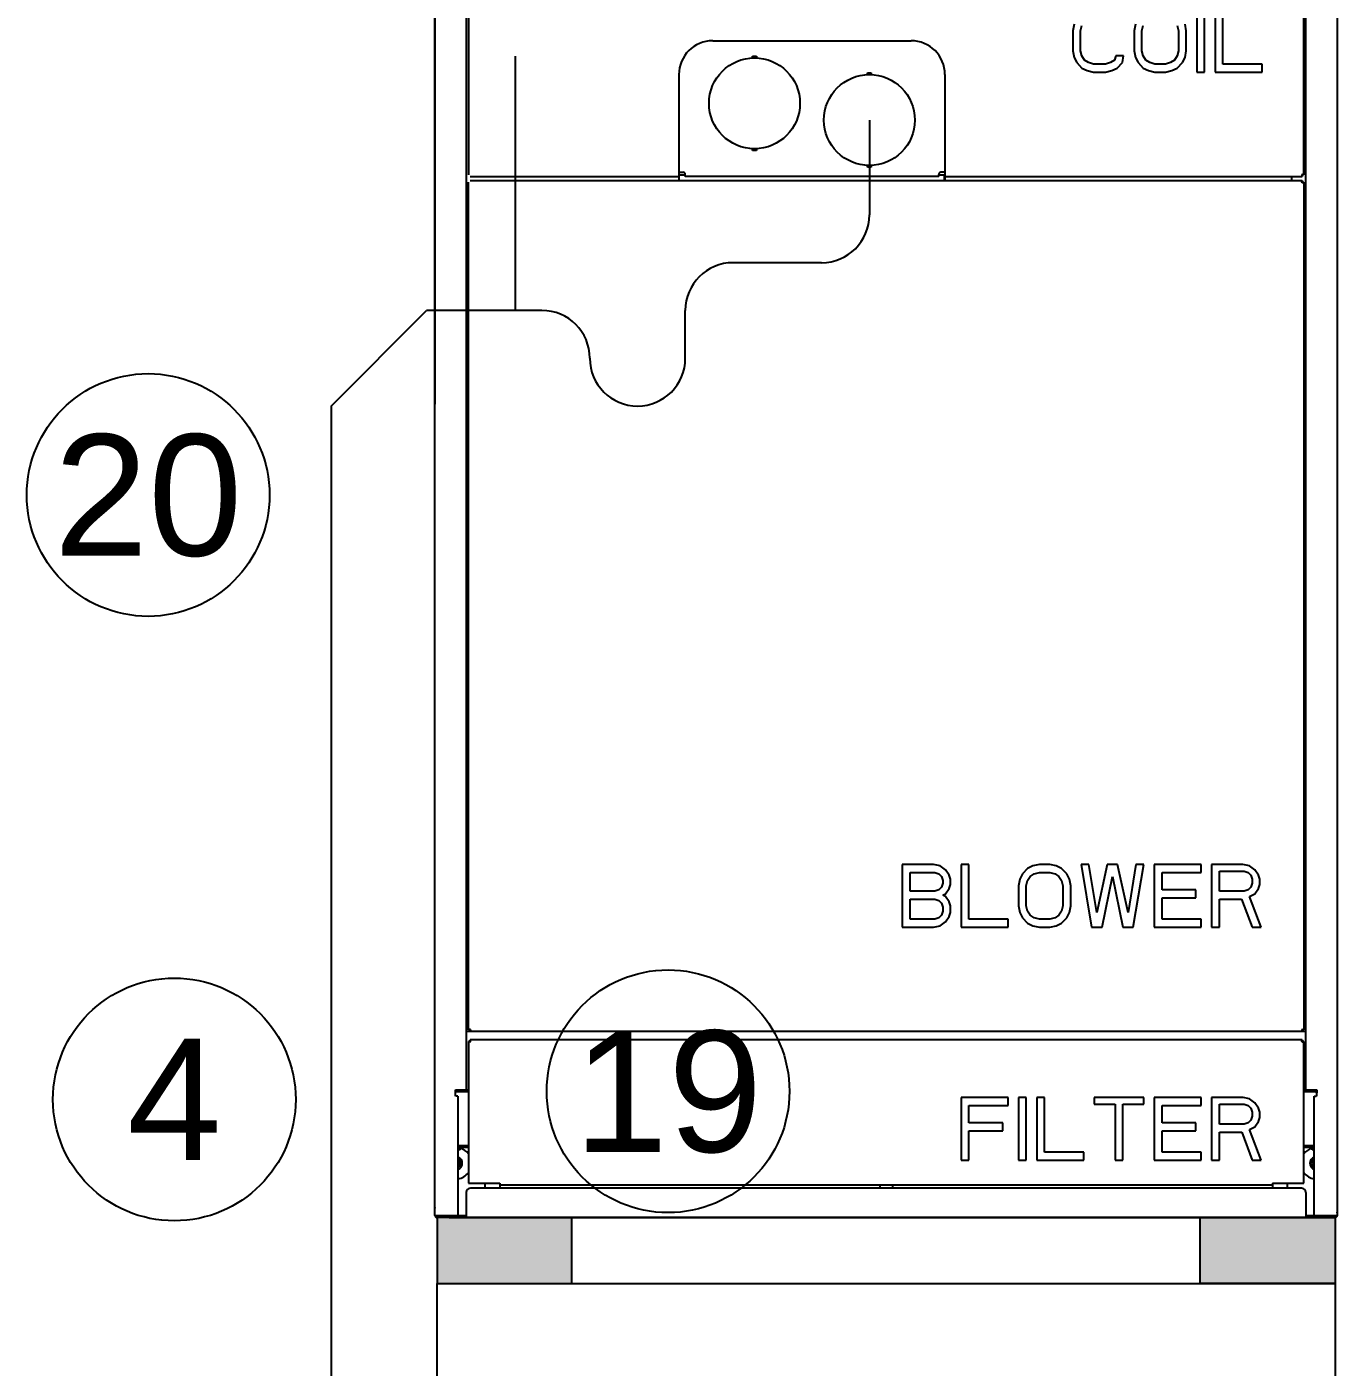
# Model space of a CAD drawing. Header units: millimetres. Extents: x -212361 to 39086, y -42 to 136893.
# Drawn here: x -153429 to -152036, y 83203 to 84628 of the extents above; entities that cross this region are included whole.
import ezdxf
from ezdxf.enums import TextEntityAlignment as Align
from ezdxf.lldxf.tags import DXFTag

# ---------------------------------------------------------------- set-up
doc = ezdxf.new("R2010")
doc.units = ezdxf.units.MM
doc.header["$LTSCALE"] = 25
for name, color, linetype in [('schedules_symbols_notes$0$M-ANNO', 11, 'Continuous'), ('schedules_symbols_notes$0$M-CONTROL CYAN', 4, 'Continuous'), ('schedules_symbols_notes$0$M-DETAIL CLR11', 11, 'Continuous'), ('schedules_symbols_notes$0$M-DETAIL CLR12', 12, 'Continuous'), ('schedules_symbols_notes$0$M-EQUIPMENT', 3, 'Continuous'), ('schedules_symbols_notes$0$P-COND-DRAIN', 3, 'schedules_symbols_notes$0$CONDENSATE_DRAIN')]:
    doc.layers.add(name, color=color, linetype=linetype)
doc.styles.add('schedules_symbols_notes$0$RDZENG_0.25', font='micross.ttf', dxfattribs={"height": 4})
doc.styles.add('schedules_symbols_notes$0$Standard', font='arial.ttf')
tags = doc.linetypes.add('schedules_symbols_notes$0$CONDENSATE_DRAIN', pattern='A,2,-0.2,["CD",schedules_symbols_notes$0$Standard,S=0.08,R=0,X=-0.08,Y=-0.04],-0.2', length=2.4).pattern_tags.tags
tags[6] = DXFTag(74, 10)

# ---------------------------------------------------------------- blocks, each defined once
blk = doc.blocks.new('schedules_symbols_notes$0$A$C329E3B9B')
at = {"color": 12, "linetype": 'Continuous'}
for p, q in [((-18.884, 0.087), (-18.884, 109.605)), ((18.884, 109.605), (18.884, 0.087)), ((-17.573, 109.372), (-17.573, 5.342)), ((17.573, 5.342), (17.573, 109.372)), ((-17.486, 59.302), (-17.486, 43.653)), ((-18.884, 58.091), (-18.884, 34.049)), ((17.486, 43.653), (17.486, 56.286)), ((13.005, 50.577), (13.005, 47.954)), ((13.333, 47.954), (13.333, 50.577)), ((13.77, 50.577), (13.77, 47.954)), ((14.098, 48.289), (14.098, 50.577)), ((7.869, 49.963), (7.814, 49.684)), ((10.437, 49.963), (10.382, 49.684)), ((12.568, 49.684), (12.514, 49.963)), ((7.814, 49.684), (7.814, 48.847)), ((8.142, 49.684), (8.197, 49.907)), ((8.142, 48.847), (8.142, 49.684)), ((10.382, 49.684), (10.382, 48.847)), ((10.71, 49.684), (10.765, 49.907)), ((10.71, 48.847), (10.71, 49.684)), ((12.186, 49.907), (12.24, 49.684)), ((12.24, 49.684), (12.24, 48.847)), ((12.568, 48.847), (12.568, 49.684)), ((-7.256, 49.265), (1.049, 49.265)), ((7.814, 48.847), (7.869, 48.568)), ((8.197, 48.624), (8.142, 48.847)), ((10.382, 48.847), (10.437, 48.568)), ((10.765, 48.624), (10.71, 48.847)), ((12.24, 48.847), (12.186, 48.624)), ((12.514, 48.568), (12.568, 48.847)), ((-5.587, 48.613), (-5.429, 48.613)), ((-5.587, 48.543), (-5.587, 48.613)), ((-5.429, 48.613), (-5.429, 48.543)), ((7.869, 48.568), (7.978, 48.345)), ((7.978, 48.345), (8.197, 48.121)), ((8.306, 48.456), (8.197, 48.624)), ((8.47, 48.345), (8.306, 48.456)), ((8.689, 48.289), (8.47, 48.345)), ((9.18, 48.289), (8.689, 48.289)), ((9.399, 48.345), (9.18, 48.289)), ((9.563, 48.456), (9.399, 48.345)), ((9.617, 48.624), (9.563, 48.456)), ((9.945, 48.624), (9.617, 48.624)), ((9.672, 48.121), (9.891, 48.345)), ((9.891, 48.345), (9.945, 48.624)), ((10.437, 48.568), (10.546, 48.345)), ((10.546, 48.345), (10.765, 48.121)), ((10.874, 48.456), (10.765, 48.624)), ((11.038, 48.345), (10.874, 48.456)), ((11.257, 48.289), (11.038, 48.345)), ((11.694, 48.289), (11.257, 48.289)), ((11.912, 48.345), (11.694, 48.289)), ((12.076, 48.456), (11.912, 48.345)), ((12.186, 48.624), (12.076, 48.456)), ((12.186, 48.121), (12.404, 48.345)), ((12.404, 48.345), (12.514, 48.568)), ((15.737, 48.289), (14.098, 48.289)), ((15.737, 47.954), (15.737, 48.289)), ((-8.673, 47.849), (-8.673, 43.408)), ((-0.778, 47.913), (-0.621, 47.913)), ((-0.778, 47.843), (-0.778, 47.913)), ((-0.621, 47.913), (-0.621, 47.843)), ((2.465, 47.849), (2.465, 43.408)), ((8.197, 48.121), (8.415, 48.01)), ((8.415, 48.01), (8.689, 47.954)), ((8.689, 47.954), (9.18, 47.954)), ((9.18, 47.954), (9.454, 48.01)), ((9.454, 48.01), (9.672, 48.121)), ((10.765, 48.121), (10.984, 48.01)), ((10.984, 48.01), (11.257, 47.954)), ((11.257, 47.954), (11.694, 47.954)), ((11.694, 47.954), (11.967, 48.01)), ((11.967, 48.01), (12.186, 48.121)), ((13.005, 47.954), (13.333, 47.954)), ((13.77, 47.954), (15.737, 47.954)), ((-5.587, 44.673), (-5.587, 44.743)), ((-5.429, 44.673), (-5.587, 44.673)), ((-5.429, 44.743), (-5.429, 44.673)), ((-0.778, 43.973), (-0.778, 44.043)), ((-0.621, 43.973), (-0.778, 43.973)), ((-0.621, 44.043), (-0.621, 43.973)), ((-17.486, 7.86), (-17.486, 43.338)), ((-17.416, 43.583), (-8.673, 43.583)), ((-17.416, 43.408), (17.416, 43.408)), ((-8.673, 43.758), (-8.498, 43.758)), ((-8.673, 43.653), (-8.411, 43.653)), ((-8.411, 43.583), (-8.411, 43.67)), ((2.203, 43.583), (-8.411, 43.583)), ((2.203, 43.583), (2.203, 43.67)), ((2.203, 43.653), (2.465, 43.653)), ((2.465, 43.758), (2.291, 43.758)), ((2.448, 43.408), (2.448, 43.653)), ((2.465, 43.583), (17.416, 43.583)), ((16.978, 43.583), (16.978, 43.408)), ((17.398, 43.338), (17.486, 43.338)), ((17.486, 43.653), (17.416, 43.653)), ((17.416, 43.583), (17.416, 43.653)), ((17.416, 43.408), (17.416, 43.32)), ((17.486, 43.338), (17.486, 7.86)), ((1.99, 14.784), (0.678, 14.784)), ((0.678, 14.784), (0.678, 12.161)), ((2.263, 14.728), (1.99, 14.784)), ((2.482, 14.561), (2.263, 14.728)), ((3.465, 14.784), (3.137, 14.784)), ((3.137, 14.784), (3.137, 12.161)), ((3.465, 12.496), (3.465, 14.784)), ((5.924, 14.617), (5.706, 14.393)), ((6.143, 14.728), (5.924, 14.617)), ((6.416, 14.784), (6.143, 14.728)), ((6.853, 14.784), (6.416, 14.784)), ((7.126, 14.728), (6.853, 14.784)), ((7.345, 14.617), (7.126, 14.728)), ((7.563, 14.393), (7.345, 14.617)), ((8.492, 14.784), (8.164, 14.784)), ((8.164, 14.784), (8.602, 12.161)), ((8.82, 12.775), (8.492, 14.784)), ((9.257, 14.784), (8.82, 12.775)), ((9.694, 14.784), (9.257, 14.784)), ((10.132, 12.775), (9.694, 14.784)), ((10.459, 14.784), (10.132, 12.775)), ((10.35, 12.161), (10.787, 14.784)), ((10.787, 14.784), (10.459, 14.784)), ((13.192, 14.784), (11.224, 14.784)), ((11.224, 14.784), (11.224, 12.161)), ((13.192, 14.449), (13.192, 14.784)), ((14.94, 14.784), (13.629, 14.784)), ((13.629, 14.784), (13.629, 12.161)), ((15.213, 14.728), (14.94, 14.784)), ((15.432, 14.561), (15.213, 14.728)), ((1.006, 14.449), (2.044, 14.449)), ((1.006, 13.668), (1.006, 14.449)), ((2.044, 14.449), (2.208, 14.393)), ((2.208, 14.393), (2.318, 14.282)), ((2.318, 14.282), (2.372, 14.114)), ((2.372, 14.114), (2.372, 14.003)), ((2.646, 14.338), (2.482, 14.561)), ((2.7, 14.17), (2.646, 14.338)), ((2.7, 13.947), (2.7, 14.17)), ((5.596, 14.17), (5.542, 13.891)), ((5.706, 14.393), (5.596, 14.17)), ((5.869, 13.891), (5.924, 14.114)), ((5.924, 14.114), (6.033, 14.282)), ((6.033, 14.282), (6.197, 14.393)), ((6.197, 14.393), (6.416, 14.449)), ((6.416, 14.449), (6.853, 14.449)), ((6.853, 14.449), (7.072, 14.393)), ((7.072, 14.393), (7.236, 14.282)), ((7.236, 14.282), (7.345, 14.114)), ((7.345, 14.114), (7.399, 13.891)), ((7.673, 14.17), (7.563, 14.393)), ((7.727, 13.891), (7.673, 14.17)), ((9.039, 12.161), (9.476, 14.282)), ((9.476, 14.282), (9.913, 12.161)), ((11.552, 14.449), (13.192, 14.449)), ((11.552, 13.724), (11.552, 14.449)), ((13.957, 14.505), (14.995, 14.505)), ((13.957, 13.668), (13.957, 14.505)), ((14.995, 14.505), (15.159, 14.449)), ((15.159, 14.449), (15.268, 14.338)), ((15.268, 14.338), (15.323, 14.17)), ((15.323, 14.17), (15.323, 14.003)), ((15.596, 14.338), (15.432, 14.561)), ((15.65, 14.17), (15.596, 14.338)), ((15.65, 13.947), (15.65, 14.17)), ((2.044, 13.668), (1.006, 13.668)), ((2.208, 13.724), (2.044, 13.668)), ((2.318, 13.835), (2.208, 13.724)), ((2.372, 14.003), (2.318, 13.835)), ((2.372, 13.501), (2.482, 13.556)), ((2.482, 13.445), (2.372, 13.501)), ((2.482, 13.556), (2.646, 13.78)), ((2.646, 13.78), (2.7, 13.947)), ((5.542, 13.891), (5.542, 13.054)), ((5.869, 13.054), (5.869, 13.891)), ((7.399, 13.891), (7.399, 13.054)), ((7.727, 13.054), (7.727, 13.891)), ((12.973, 13.724), (11.552, 13.724)), ((12.973, 13.389), (12.973, 13.724)), ((14.995, 13.668), (13.957, 13.668)), ((15.159, 13.724), (14.995, 13.668)), ((15.268, 13.835), (15.159, 13.724)), ((15.213, 13.445), (15.432, 13.556)), ((15.323, 14.003), (15.268, 13.835)), ((15.432, 13.556), (15.596, 13.78)), ((15.596, 13.78), (15.65, 13.947)), ((1.006, 13.333), (2.044, 13.333)), ((1.006, 12.496), (1.006, 13.333)), ((2.044, 13.333), (2.208, 13.277)), ((2.208, 13.277), (2.318, 13.166)), ((2.318, 13.166), (2.372, 12.998)), ((2.372, 12.998), (2.372, 12.831)), ((2.646, 13.221), (2.482, 13.445)), ((2.7, 13.054), (2.646, 13.221)), ((2.7, 12.775), (2.7, 13.054)), ((5.542, 13.054), (5.596, 12.775)), ((5.924, 12.831), (5.869, 13.054)), ((7.399, 13.054), (7.345, 12.831)), ((7.673, 12.775), (7.727, 13.054)), ((11.552, 13.389), (12.973, 13.389)), ((11.552, 12.496), (11.552, 13.389)), ((13.957, 13.333), (14.885, 13.333)), ((13.957, 12.161), (13.957, 13.333)), ((14.885, 13.333), (15.323, 12.161)), ((15.705, 12.161), (15.213, 13.445)), ((2.044, 12.496), (1.006, 12.496)), ((2.208, 12.552), (2.044, 12.496)), ((2.318, 12.663), (2.208, 12.552)), ((2.263, 12.217), (2.482, 12.384)), ((2.372, 12.831), (2.318, 12.663)), ((2.482, 12.384), (2.646, 12.608)), ((2.646, 12.608), (2.7, 12.775)), ((5.104, 12.496), (3.465, 12.496)), ((5.104, 12.161), (5.104, 12.496)), ((5.596, 12.775), (5.706, 12.552)), ((5.706, 12.552), (5.924, 12.329)), ((6.033, 12.663), (5.924, 12.831)), ((6.197, 12.552), (6.033, 12.663)), ((6.416, 12.496), (6.197, 12.552)), ((6.853, 12.496), (6.416, 12.496)), ((7.072, 12.552), (6.853, 12.496)), ((7.236, 12.663), (7.072, 12.552)), ((7.345, 12.831), (7.236, 12.663)), ((7.345, 12.329), (7.563, 12.552)), ((7.563, 12.552), (7.673, 12.775)), ((13.192, 12.496), (11.552, 12.496)), ((13.192, 12.161), (13.192, 12.496)), ((0.678, 12.161), (1.99, 12.161)), ((1.99, 12.161), (2.263, 12.217)), ((3.137, 12.161), (5.104, 12.161)), ((5.924, 12.329), (6.143, 12.217)), ((6.143, 12.217), (6.416, 12.161)), ((6.416, 12.161), (6.853, 12.161)), ((6.853, 12.161), (7.126, 12.217)), ((7.126, 12.217), (7.345, 12.329)), ((8.602, 12.161), (9.039, 12.161)), ((9.913, 12.161), (10.35, 12.161)), ((11.224, 12.161), (13.192, 12.161)), ((13.629, 12.161), (13.957, 12.161)), ((15.323, 12.161), (15.705, 12.161)), ((-17.486, 8.227), (-17.555, 8.227)), ((-17.486, 7.86), (-17.398, 7.86)), ((-17.416, 7.79), (-17.416, 7.877)), ((17.486, 7.86), (17.398, 7.86)), ((17.416, 7.877), (17.416, 7.79)), ((17.555, 8.227), (17.486, 8.227)), ((17.573, 7.79), (-17.573, 7.79)), ((-17.486, 7.37), (-17.398, 7.37)), ((-17.486, 7.37), (-17.486, 1.443)), ((17.416, 7.44), (-17.416, 7.44)), ((-17.416, 7.44), (-17.416, 7.353)), ((17.486, 7.37), (17.398, 7.37)), ((17.416, 7.44), (17.416, 7.353)), ((17.486, 1.443), (17.486, 7.37)), ((-18.028, 5.342), (-17.486, 5.342)), ((-18.019, 5.08), (-18.028, 5.342)), ((-18.028, 5.272), (-17.486, 5.272)), ((-18.019, 5.08), (-18.028, 5.08)), ((-17.923, 5.08), (-18.01, 5.08)), ((-17.923, 5.08), (-17.923, 0.087)), ((17.486, 5.342), (18.028, 5.342)), ((17.486, 5.272), (18.028, 5.272)), ((17.923, 5.08), (18.01, 5.08)), ((17.923, 0.087), (17.923, 5.08)), ((18.019, 5.08), (18.01, 5.08)), ((18.028, 5.342), (18.019, 5.08)), ((5.105, 5.027), (3.138, 5.027)), ((3.138, 5.027), (3.138, 2.404)), ((3.466, 4.692), (5.105, 4.692)), ((3.466, 3.967), (3.466, 4.692)), ((5.105, 4.692), (5.105, 5.027)), ((5.87, 5.027), (5.542, 5.027)), ((5.542, 5.027), (5.542, 2.404)), ((5.87, 2.404), (5.87, 5.027)), ((6.635, 5.027), (6.307, 5.027)), ((6.307, 5.027), (6.307, 2.404)), ((6.635, 2.739), (6.635, 5.027)), ((10.788, 5.027), (8.711, 5.027)), ((8.711, 5.027), (8.711, 4.748)), ((8.711, 4.748), (9.586, 4.748)), ((9.586, 4.748), (9.586, 2.404)), ((9.913, 4.748), (10.788, 4.748)), ((9.913, 2.404), (9.913, 4.748)), ((10.788, 4.748), (10.788, 5.027)), ((13.192, 5.027), (11.225, 5.027)), ((11.225, 5.027), (11.225, 2.404)), ((11.553, 4.692), (13.192, 4.692)), ((11.553, 3.967), (11.553, 4.692)), ((13.192, 4.692), (13.192, 5.027)), ((14.941, 5.027), (13.629, 5.027)), ((13.629, 5.027), (13.629, 2.404)), ((13.957, 4.748), (14.995, 4.748)), ((13.957, 3.911), (13.957, 4.748)), ((15.214, 4.971), (14.941, 5.027)), ((14.995, 4.748), (15.159, 4.692)), ((15.159, 4.692), (15.268, 4.581)), ((15.432, 4.804), (15.214, 4.971)), ((15.268, 4.581), (15.323, 4.413)), ((15.596, 4.581), (15.432, 4.804)), ((15.651, 4.413), (15.596, 4.581)), ((4.886, 3.967), (3.466, 3.967)), ((4.886, 3.632), (4.886, 3.967)), ((12.973, 3.967), (11.553, 3.967)), ((12.973, 3.632), (12.973, 3.967)), ((15.159, 3.967), (14.995, 3.911)), ((15.268, 4.078), (15.159, 3.967)), ((15.323, 4.246), (15.268, 4.078)), ((15.323, 4.413), (15.323, 4.246)), ((15.432, 3.799), (15.596, 4.023)), ((15.596, 4.023), (15.651, 4.19)), ((15.651, 4.19), (15.651, 4.413)), ((3.466, 3.632), (4.886, 3.632)), ((3.466, 2.404), (3.466, 3.632)), ((11.553, 3.632), (12.973, 3.632)), ((11.553, 2.739), (11.553, 3.632)), ((14.995, 3.911), (13.957, 3.911)), ((13.957, 3.576), (14.886, 3.576)), ((13.957, 2.404), (13.957, 3.576)), ((14.886, 3.576), (15.323, 2.404)), ((15.214, 3.688), (15.432, 3.799)), ((15.706, 2.404), (15.214, 3.688)), ((-17.486, 2.999), (-17.923, 2.999)), ((-17.486, 2.929), (-17.923, 2.929)), ((-17.835, 2.841), (-17.923, 2.841)), ((-17.835, 2.841), (-17.835, 2.929)), ((17.923, 2.999), (17.486, 2.999)), ((17.923, 2.929), (17.486, 2.929)), ((17.835, 2.841), (17.835, 2.929)), ((17.923, 2.841), (17.835, 2.841)), ((3.138, 2.404), (3.466, 2.404)), ((5.542, 2.404), (5.87, 2.404)), ((6.307, 2.404), (8.274, 2.404)), ((8.274, 2.739), (6.635, 2.739)), ((8.274, 2.404), (8.274, 2.739)), ((9.586, 2.404), (9.913, 2.404)), ((11.225, 2.404), (13.192, 2.404)), ((13.192, 2.739), (11.553, 2.739)), ((13.192, 2.404), (13.192, 2.739)), ((13.629, 2.404), (13.957, 2.404)), ((15.323, 2.404), (15.706, 2.404)), ((-17.486, 1.443), (-16.174, 1.443)), ((-17.398, 1.425), (-17.398, 1.443)), ((-16.174, 1.425), (-17.398, 1.425)), ((17.398, 1.224), (-17.398, 1.224)), ((-16.786, 1.224), (-16.786, 1.443)), ((-16.174, 1.443), (-16.174, 1.224)), ((16.174, 1.355), (-16.174, 1.355)), ((-0.262, 1.355), (-0.262, 1.224)), ((0.262, 1.355), (0.262, 1.224)), ((16.174, 1.443), (17.486, 1.443)), ((16.174, 1.443), (16.174, 1.224)), ((17.398, 1.425), (16.174, 1.425)), ((16.786, 1.443), (16.786, 1.224)), ((17.398, 1.443), (17.398, 1.425)), ((-17.573, 1.049), (-17.573, 0)), ((17.573, 1.049), (17.573, 0)), ((-18.884, 0.087), (-17.923, 0.087)), ((-18.797, 0.07), (-18.36, 0.07)), ((-18.272, 0), (-18.797, 0)), ((-18.447, 0.07), (-18.447, 0)), ((-18.255, 0), (18.255, 0)), ((-17.923, 0.087), (-17.573, 0.087)), ((17.573, 0.087), (17.923, 0.087)), ((17.923, 0.087), (18.884, 0.087)), ((18.36, 0.07), (18.797, 0.07)), ((18.447, 0.07), (18.447, 0))]:
    blk.add_line(p, q, dxfattribs=at)
at = {"linetype": 'Continuous'}
for p, q in [((-18.884, 0.087), (-18.884, 109.547)), ((18.884, 109.547), (18.884, 0.087)), ((18.797, 0), (-18.797, 0)), ((18.272, 0), (18.797, 0))]:
    blk.add_line(p, q, dxfattribs=at)
at = {"color": 12, "linetype": 'Continuous'}
for centre in [(-5.508, 46.643), (-0.699, 45.943)]:
    blk.add_circle(centre, 1.902, dxfattribs=at)
for centre, radius, start, end in [((-7.256, 47.849), 1.416, 90, 180), ((1.049, 47.849), 1.416, 0, 90), ((-8.498, 43.67), 0.0874, 0, 90), ((2.291, 43.67), 0.0874, 90, 180), ((16.57, 37.142), 6.58, 82.6117, 82.7704), ((23.926, 44.498), 6.58, 187.2296, 187.3883), ((23.926, 42.492), 6.58, 172.6117, 172.7704), ((16.57, 49.848), 6.58, 277.2296, 277.3883), ((-16.57, 1.35), 6.58, 97.2296, 97.3883), ((-23.926, 8.705), 6.58, 352.6117, 352.7704), ((16.57, 1.35), 6.58, 82.6117, 82.7704), ((23.926, 8.705), 6.58, 187.2296, 187.3883), ((-16.57, 13.88), 6.58, 262.6117, 262.7704), ((-23.926, 6.525), 6.58, 7.2296, 7.3883), ((23.926, 6.525), 6.58, 172.6117, 172.7704), ((16.57, 13.88), 6.58, 277.2296, 277.3883), ((-18.01, 2.273), 0.656, 36.723, 73.6203), ((18.01, 2.273), 0.656, 106.3797, 143.277), ((-18.01, 2.273), 0.271, 288, 72), ((-18.01, 2.273), 0.131, 312.2428, 47.7572), ((-18.01, 2.273), 0.201, 296.8279, 63.1721), ((18.01, 2.273), 0.271, 108, 252), ((18.01, 2.273), 0.201, 116.8279, 243.1721), ((18.01, 2.273), 0.131, 132.2428, 227.7572), ((-18.01, 2.273), 0.656, 277.8789, 323.277), ((18.01, 2.273), 0.656, 216.723, 262.1211), ((-17.398, 1.049), 0.175, 90, 180), ((17.398, 1.049), 0.175, 0, 90), ((-18.797, 0.087), 0.0874, 180, 270), ((-18.255, 0.105), 0.105, 190.4837, 270), ((18.255, 0.105), 0.105, 270, 349.5163)]:
    blk.add_arc(centre, radius, start, end, dxfattribs=at)
at = {"linetype": 'Continuous'}
for centre, start, end in [((-18.797, 0.087), 180, 270), ((18.797, 0.087), 270, 0), ((18.797, 0.087), 270, 0)]:
    blk.add_arc(centre, 0.0874, start, end, dxfattribs=at)
at = {"layer": 'schedules_symbols_notes$0$M-DETAIL CLR12', "linetype": 'Continuous'}
for points in [[(17.4, 43.652), (17.401, 43.645), (17.402, 43.638), (17.403, 43.63), (17.404, 43.623), (17.405, 43.616), (17.407, 43.609), (17.408, 43.602), (17.41, 43.594)], [(17.4, 43.338), (17.401, 43.346), (17.402, 43.353), (17.403, 43.36), (17.404, 43.367), (17.405, 43.375), (17.407, 43.382), (17.408, 43.389), (17.41, 43.396)], [(17.41, 43.594), (17.41, 43.593), (17.411, 43.591), (17.411, 43.59), (17.412, 43.588), (17.412, 43.587), (17.413, 43.585), (17.414, 43.583), (17.416, 43.583)], [(17.41, 43.396), (17.41, 43.398), (17.411, 43.399), (17.411, 43.401), (17.412, 43.402), (17.412, 43.404), (17.413, 43.406), (17.414, 43.407), (17.416, 43.408)], [(17.416, 43.668), (17.423, 43.667), (17.431, 43.666), (17.438, 43.665), (17.445, 43.664), (17.452, 43.663), (17.46, 43.662), (17.467, 43.66), (17.474, 43.658)], [(17.416, 43.323), (17.423, 43.324), (17.431, 43.325), (17.438, 43.326), (17.445, 43.327), (17.452, 43.328), (17.46, 43.329), (17.467, 43.33), (17.474, 43.332)], [(17.474, 43.658), (17.475, 43.658), (17.477, 43.658), (17.478, 43.657), (17.48, 43.657), (17.482, 43.656), (17.483, 43.655), (17.485, 43.654), (17.486, 43.653)], [(17.474, 43.332), (17.475, 43.332), (17.477, 43.333), (17.478, 43.333), (17.48, 43.334), (17.482, 43.335), (17.483, 43.335), (17.485, 43.336), (17.486, 43.338)], [(-17.474, 7.866), (-17.475, 7.865), (-17.477, 7.865), (-17.478, 7.864), (-17.48, 7.864), (-17.482, 7.863), (-17.483, 7.862), (-17.485, 7.861), (-17.486, 7.86)], [(-17.416, 7.875), (-17.423, 7.874), (-17.431, 7.873), (-17.438, 7.872), (-17.445, 7.871), (-17.452, 7.87), (-17.46, 7.869), (-17.467, 7.867), (-17.474, 7.866)], [(-17.4, 7.859), (-17.401, 7.852), (-17.402, 7.845), (-17.403, 7.837), (-17.404, 7.83), (-17.405, 7.823), (-17.407, 7.816), (-17.408, 7.809), (-17.41, 7.802)], [(17.4, 7.859), (17.401, 7.852), (17.402, 7.845), (17.403, 7.837), (17.404, 7.83), (17.405, 7.823), (17.407, 7.816), (17.408, 7.809), (17.41, 7.802)], [(17.416, 7.875), (17.423, 7.874), (17.431, 7.873), (17.438, 7.872), (17.445, 7.871), (17.452, 7.87), (17.46, 7.869), (17.467, 7.867), (17.474, 7.866)], [(17.474, 7.866), (17.475, 7.865), (17.477, 7.865), (17.478, 7.864), (17.48, 7.864), (17.482, 7.863), (17.483, 7.862), (17.485, 7.861), (17.486, 7.86)], [(-17.442, 7.358), (-17.446, 7.359), (-17.451, 7.36), (-17.455, 7.361), (-17.46, 7.361), (-17.465, 7.362), (-17.469, 7.363), (-17.473, 7.364), (-17.478, 7.365), (-17.482, 7.367), (-17.486, 7.37)], [(-17.416, 7.355), (-17.419, 7.355), (-17.423, 7.356), (-17.426, 7.356), (-17.429, 7.357), (-17.432, 7.357), (-17.435, 7.358), (-17.439, 7.358), (-17.442, 7.358)], [(-17.41, 7.802), (-17.41, 7.8), (-17.411, 7.798), (-17.411, 7.797), (-17.412, 7.795), (-17.412, 7.794), (-17.413, 7.792), (-17.414, 7.79), (-17.416, 7.79)], [(-17.404, 7.396), (-17.405, 7.401), (-17.405, 7.405), (-17.406, 7.41), (-17.407, 7.415), (-17.408, 7.419), (-17.409, 7.424), (-17.41, 7.428), (-17.411, 7.432), (-17.412, 7.437), (-17.416, 7.44)], [(-17.4, 7.371), (-17.401, 7.374), (-17.401, 7.377), (-17.402, 7.38), (-17.402, 7.384), (-17.403, 7.387), (-17.403, 7.39), (-17.403, 7.393), (-17.404, 7.396)], [(17.4, 7.371), (17.401, 7.374), (17.401, 7.377), (17.402, 7.38), (17.402, 7.384), (17.403, 7.387), (17.403, 7.39), (17.403, 7.393), (17.404, 7.396)], [(17.404, 7.396), (17.405, 7.401), (17.405, 7.405), (17.406, 7.41), (17.407, 7.415), (17.408, 7.419), (17.409, 7.424), (17.41, 7.428), (17.411, 7.432), (17.412, 7.437), (17.416, 7.44)], [(17.41, 7.802), (17.41, 7.8), (17.411, 7.798), (17.411, 7.797), (17.412, 7.795), (17.412, 7.794), (17.413, 7.792), (17.414, 7.79), (17.416, 7.79)], [(17.416, 7.355), (17.419, 7.355), (17.423, 7.356), (17.426, 7.356), (17.429, 7.357), (17.432, 7.357), (17.435, 7.358), (17.439, 7.358), (17.442, 7.358)], [(17.442, 7.358), (17.446, 7.359), (17.451, 7.36), (17.455, 7.361), (17.46, 7.361), (17.465, 7.362), (17.469, 7.363), (17.473, 7.364), (17.478, 7.365), (17.482, 7.367), (17.486, 7.37)], [(-17.981, 5.263), (-17.985, 5.262), (-17.989, 5.261), (-17.993, 5.26), (-17.998, 5.258), (-18.002, 5.257), (-18.006, 5.256), (-18.01, 5.254)], [(17.981, 5.263), (17.985, 5.262), (17.989, 5.261), (17.993, 5.26), (17.998, 5.258), (18.002, 5.257), (18.006, 5.256), (18.01, 5.254)]]:
    blk.add_lwpolyline(points, dxfattribs=at)
for p in [(-18.884, 0.412), (-18.797, 0), (-18.797, 0), (18.797, 0), (18.797, 0), (18.797, 0), (18.884, 0.215), (18.884, 0.087)]:
    blk.add_point(p, dxfattribs=at)
blk = doc.blocks.new('schedules_symbols_notes$0$KEYED NOTE_0.25')
at = {"layer": 'schedules_symbols_notes$0$M-ANNO'}
blk.add_circle((0, 0), 4, dxfattribs=at)
at = {"layer": 'schedules_symbols_notes$0$M-ANNO', "style": 'schedules_symbols_notes$0$RDZENG_0.25'}
blk.add_attdef('#', text='', height=4, dxfattribs=at).set_placement((0, 0), align=Align.MIDDLE_CENTER)
blk = doc.blocks.new('schedules_symbols_notes')
at = {"layer": 'schedules_symbols_notes$0$M-DETAIL CLR11'}
for points in [[(-6017.691, 3281.957), (-6023.336, 3281.957), (-6023.336, 3279.198), (-6017.691, 3279.198)], [(-5991.388, 3281.957), (-5985.742, 3281.957), (-5985.742, 3279.198), (-5991.388, 3279.198)]]:
    blk.add_hatch(color=256, dxfattribs=at).paths.add_polyline_path(points)
at = {"layer": 'schedules_symbols_notes$0$M-CONTROL CYAN'}
blk.add_lwpolyline([(-6023.336, 3279.198), (-5985.742, 3279.198), (-5985.742, 3274.446), (-6023.336, 3274.446)], close=True, dxfattribs=at)
at = {"layer": 'schedules_symbols_notes$0$M-DETAIL CLR11'}
for points in [[(-6017.691, 3281.957), (-6023.336, 3281.957), (-6023.336, 3279.198), (-6017.691, 3279.198)], [(-5991.388, 3281.957), (-5985.742, 3281.957), (-5985.742, 3279.198), (-5991.388, 3279.198)]]:
    blk.add_lwpolyline(points, close=True, dxfattribs=at)
at = {"layer": 'schedules_symbols_notes$0$P-COND-DRAIN'}
for p, q in [((-6020.047, 3319.929), (-6020.047, 3330.568)), ((-6005.239, 3327.9), (-6005.239, 3323.929)), ((-6007.239, 3321.929), (-6010.943, 3321.929)), ((-6027.775, 3315.929), (-6023.775, 3319.929)), ((-6018.943, 3319.929), (-6023.775, 3319.929)), ((-6012.943, 3319.929), (-6012.943, 3319.929)), ((-6012.943, 3317.929), (-6012.943, 3319.929)), ((-6027.775, 3315.929), (-6027.775, 3264.523))]:
    blk.add_line(p, q, dxfattribs=at)
for centre, start, end in [((-6007.239, 3323.929), 270, 0), ((-6010.943, 3319.929), 90, 180), ((-6018.943, 3317.929), 0, 90), ((-6014.943, 3317.929), 180, 270), ((-6014.943, 3317.929), 270, 0)]:
    blk.add_arc(centre, 2, start, end, dxfattribs=at)
at = {"layer": 'schedules_symbols_notes$0$M-ANNO', "xscale": 1.27, "yscale": 1.27, "zscale": 1.27}
for p, values in [((-6035.43, 3312.204), {'#': '20'}), ((-6034.334, 3286.901), {'#': '4'}), ((-6013.664, 3287.243), {'#': '19'})]:
    blk.add_blockref('schedules_symbols_notes$0$KEYED NOTE_0.25', p, dxfattribs=at).add_auto_attribs(values)
at = {"layer": 'schedules_symbols_notes$0$M-EQUIPMENT'}
blk.add_blockref('schedules_symbols_notes$0$A$C329E3B9B', (-6004.539, 3281.957), dxfattribs=at)

msp = doc.modelspace()

# ---------------------------------------------------------------- block references
at = {"xscale": 25.4, "yscale": 25.4, "zscale": 25.4}
msp.add_blockref('schedules_symbols_notes', (0, 0), dxfattribs=at)

doc.saveas('drawing.dxf')
